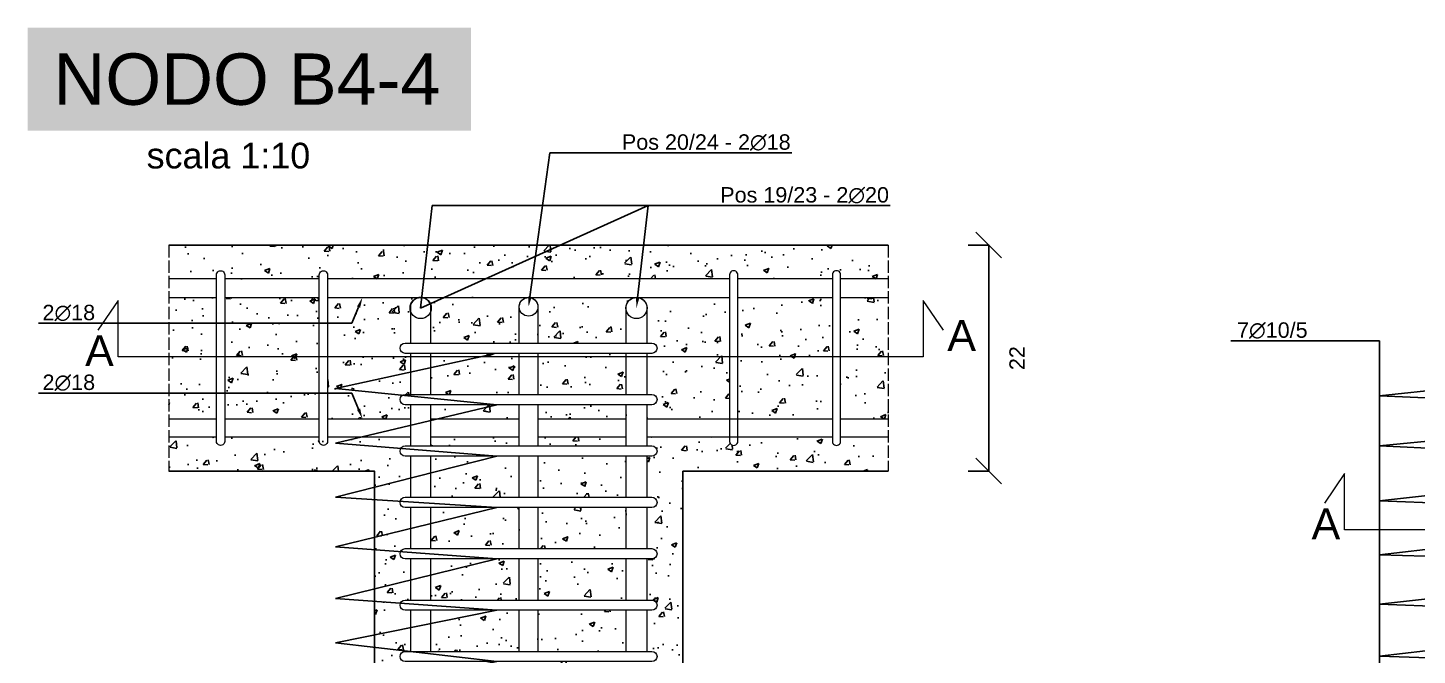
# Model space of a CAD drawing. Header units: millimetres. Extents: x -455371 to 117772, y -78417 to 116564.
# Drawn here: x -238104 to -236752, y 115953 to 116564 of the extents above; entities that cross this region are included whole.
import ezdxf
from ezdxf import colors
from ezdxf.entities.mleader import LeaderData, LeaderLine
from ezdxf.math import Vec2, Vec3

# ---------------------------------------------------------------- set-up
doc = ezdxf.new("R2010")
doc.units = ezdxf.units.MM
doc.linetypes.add('ACAD_ISO02W100', pattern=[15, 12, -3])
doc.layers.get('0').update_dxf_attribs({"color": 255})
for name, color, linetype, lineweight in [('armature', 5, 'Continuous', 18), ('Cls', 7, 'Continuous', 25), ('quote', 5, 'Continuous', 15), ('RETINO ARMATURE', 253, 'Continuous', 15), ('Scritte', 7, 'Continuous', 15), ('staffe', 10, 'Continuous', 15), ('tratteggio 1 a 50', 230, 'ACAD_ISO02W100', 15)]:
    doc.layers.add(name, color=color, linetype=linetype, lineweight=lineweight)
doc.layers.add('RETINI', color=253, linetype='Continuous')
doc.styles.get("Standard").update_dxf_attribs({"font": 'arial.ttf'})
doc.dimstyles.new('scala 1 a 10', dxfattribs={"dimtxt": 15, "dimasz": 25, "dimexe": 0.183, "dimexo": 0.1, "dimgap": 20, "dimtad": 2, "dimdec": 0, "dimlfac": 0.1, "dimzin": 0, "dimdsep": 46, "dimtxsty": 'Standard', "dimblk": 'OBLIQUE', "dimcen": -25, "dimadec": 0, "dimazin": 0, "dimtfac": 1, "dimtdec": 0, "dimtofl": 0, "dimtmove": 0, "dimatfit": 3, "dimfxl": 20, "dimfxlon": 1, "dimtolj": 1, "dimtzin": 0, "dimarcsym": 0})
pattern_1 = [(50, (88878.323, 0), (52.833554, -4.622335), [5.5245, -60.7695]), (355, (88878.32, 0), (-10.220592, 55.406485), [4.4196, -48.615769]), (100.451445, (88882.725, -0.385), (42.612962, 50.784148), [4.6951026, -51.646171]), (46.1842, (88878.32, 14.73), (78.612922, -12.192275), [8.28675, -91.15425]), (96.635558, (88884.87, 13.716), (68.847199, 71.753576), [7.042657, -77.469326]), (351.18415, (88878.32, 14.73), (68.847199, 71.753576), [6.62939, -72.923322]), (21, (88885.69, 11.05), (43.9681735, -29.6569075), [5.5245, -60.7695]), (326, (88885.69, 11.05), (17.922588, 53.41451), [4.4196, -48.6156]), (71.451445, (88889.353, 8.58), (61.8907616, 23.757603), [4.6951026, -51.646082]), (37.5, (88878.323, 0), (0.8956949, 24.5209613), [0, -48.02632, 0, -49.3522, 0, -48.79975]), (7.5, (88878.323, 0), (19.3777021, 29.0523667), [0, -28.13812, 0, -46.92142, 0, -18.59915]), (327.5, (88861.896, 0), (39.3212726, -1.6613358), [0, -18.415, 0, -57.4548, 0, -76.2381]), (317.5, (88854.53, 0), (42.9574626, 7.3736824), [0, -23.9395, 0, -38.15588, 0, -54.1401])]

# ---------------------------------------------------------------- blocks, each defined once
blk = doc.blocks.new('*U3179')
at = {"layer": 'staffe'}
blk.add_lwpolyline([(-120, 5), (120, 5, -1), (120, -5), (-120, -5, -1)], format="xyb", close=True, dxfattribs=at)
blk = doc.blocks.new('*U3180')
at = {"layer": 'armature', "color": 0, "linetype": 'ByBlock', "lineweight": -2, "transparency": 16777216}
for p in [(0, 300), (0, 250), (0, 200), (0, 150), (0, 100), (0, 50), (0, 0)]:
    blk.add_blockref('*U3179', p, dxfattribs=at)
blk = doc.blocks.new('*U3181')
at = {"layer": 'staffe'}
blk.add_lwpolyline([(-4, 0), (-4, 81, -1.00038), (4, 81), (4, 0), (4, -81, -1.00038), (-4, -81)], format="xyb", close=True, dxfattribs=at)
blk = doc.blocks.new('*U3182')
at = {"layer": 'Cls', "color": 0, "linetype": 'ByBlock', "lineweight": -2, "transparency": 16777216}
for p in [(-100, 0), (0, 0)]:
    blk.add_blockref('*U3181', p, dxfattribs=at)
blk = doc.blocks.new('*U3189')
at = {"layer": 'staffe'}
blk.add_lwpolyline([(-4, 0), (-4, 81, -1.00038), (4, 81), (4, 0), (4, -81, -1.00038), (-4, -81)], format="xyb", close=True, dxfattribs=at)
blk = doc.blocks.new('*U3190')
at = {"layer": 'Cls', "color": 0, "linetype": 'ByBlock', "lineweight": -2, "transparency": 16777216}
for p in [(-100, 0), (0, 0)]:
    blk.add_blockref('*U3189', p, dxfattribs=at)
blk = doc.blocks.new('_Oblique')
at = {"color": 0, "linetype": 'ByBlock', "lineweight": -2}
blk.add_line((-0.5, -0.5), (0.5, 0.5), dxfattribs=at)
blk = doc.blocks.new('*D3415')
at = {"layer": 'Defpoints', "color": 0, "transparency": 16777216}
for p in [(-237266.6, 116352.6), (-237266.6, 116132.6), (-237168.8, 116132.6)]:
    blk.add_point(p, dxfattribs=at)
at = {"layer": 'quote', "color": 0, "lineweight": -2, "transparency": 16777216}
for p, q in [((-237188.8, 116352.6), (-237168.6, 116352.6)), ((-237168.8, 116352.6), (-237168.8, 116132.6)), ((-237188.8, 116132.6), (-237168.6, 116132.6))]:
    blk.add_line(p, q, dxfattribs=at)
at = {"layer": 'quote', "color": 0, "lineweight": -2, "transparency": 16777216, "xscale": 25, "yscale": 25, "zscale": 25}
for p, rotation in [((-237168.8, 116352.6), 90), ((-237168.8, 116132.6), 270)]:
    blk.add_blockref('_Oblique', p, dxfattribs=dict(at, rotation=rotation))
at = {"layer": 'quote', "color": 0, "transparency": 16777216, "insert": (-237141.3, 116242.6), "char_height": 15, "attachment_point": 5, "rotation": 90}
blk.add_mtext('\\A1;22', dxfattribs=at)

msp = doc.modelspace()

# ---------------------------------------------------------------- hatches: boundary and pattern name
at = {"layer": 'RETINI'}
h = msp.add_hatch(dxfattribs=at)
h.set_pattern_fill('AR-CONC', color=256, scale=0.29)
h.set_pattern_definition(pattern_1)
h.paths.add_polyline_path([(-237266.6, 116352.6), (-237466.6, 116352.6), (-237766.6, 116352.6), (-237966.6, 116352.6), (-237966.6, 116319.6), (-237920.2, 116319.6), (-237920.2, 116323.6, -1), (-237912.2, 116323.6), (-237912.2, 116319.6), (-237820.2, 116319.6), (-237820.2, 116323.6, -1), (-237812.2, 116323.6), (-237812.2, 116319.6), (-237421, 116319.6), (-237421, 116323.6, -1), (-237413, 116323.6), (-237413, 116319.6), (-237321, 116319.6), (-237321, 116323.6, -1), (-237313, 116323.6), (-237313, 116319.6), (-237266.6, 116319.6)])
h = msp.add_hatch(dxfattribs=at)
h.set_pattern_fill('AR-CONC', color=256, scale=0.29)
h.set_pattern_definition(pattern_1)
h.paths.add_polyline_path([(-237920.2, 116301.6), (-237966.6, 116301.6), (-237966.6, 116183.6), (-237920.2, 116183.6), (-237920.2, 116242.6)])
h.paths.add_polyline_path([(-237820.2, 116301.6), (-237912.2, 116301.6), (-237912.2, 116242.6), (-237912.2, 116183.6), (-237820.2, 116183.6), (-237820.2, 116242.6)])
h.paths.add_polyline_path([(-237736.6, 116257.2), (-237731.6, 116257.2), (-237731.6, 116289.1, -0.055408), (-237731.8, 116291.3, -0.414214), (-237721.6, 116301.6), (-237812.2, 116301.6), (-237812.2, 116242.6), (-237812.2, 116183.6), (-237731.6, 116183.6), (-237731.6, 116197.2), (-237736.6, 116197.2, -1), (-237736.6, 116207.2), (-237731.6, 116207.2), (-237731.6, 116247.2), (-237736.6, 116247.2, -1)])
h.paths.add_polyline_path([(-237625.6, 116291.4, -0.02941), (-237625.7, 116292.5, -0.414214), (-237616.6, 116301.6), (-237721.6, 116301.6, -0.414214), (-237711.3, 116291.3, -0.055408), (-237711.6, 116289.1), (-237711.6, 116257.2), (-237625.6, 116257.2)])
h.paths.add_polyline_path([(-237521.6, 116289.1, -0.055408), (-237521.8, 116291.3, -0.414214), (-237511.6, 116301.6), (-237616.6, 116301.6, -0.380173), (-237607.6, 116293.6, -0.02941), (-237607.5, 116292.5, -0.02941), (-237607.6, 116291.4), (-237607.6, 116257.2), (-237521.6, 116257.2)])
h.paths.add_polyline_path([(-237521.6, 116247.2), (-237607.6, 116247.2), (-237607.6, 116207.2), (-237521.6, 116207.2)])
h.paths.add_polyline_path([(-237625.6, 116247.2), (-237711.6, 116247.2), (-237711.6, 116207.2), (-237625.6, 116207.2)])
h.paths.add_polyline_path([(-237625.6, 116197.2), (-237711.6, 116197.2), (-237711.6, 116183.6), (-237625.6, 116183.6)])
h.paths.add_polyline_path([(-237521.6, 116197.2), (-237607.6, 116197.2), (-237607.6, 116183.6), (-237521.6, 116183.6)])
h.paths.add_polyline_path([(-237421, 116242.6), (-237421, 116301.6), (-237511.6, 116301.6, -0.350756), (-237501.6, 116293.6, -0.055408), (-237501.3, 116291.3, -0.055408), (-237501.6, 116289.1), (-237501.6, 116257.2), (-237496.6, 116257.2, -1), (-237496.6, 116247.2), (-237501.6, 116247.2), (-237501.6, 116207.2), (-237496.6, 116207.2, -1), (-237496.6, 116197.2), (-237501.6, 116197.2), (-237501.6, 116183.6), (-237421, 116183.6)])
h.paths.add_polyline_path([(-237321, 116301.6), (-237413, 116301.6), (-237413, 116242.6), (-237413, 116183.6), (-237321, 116183.6), (-237321, 116242.6)])
h.paths.add_polyline_path([(-237266.6, 116301.6), (-237313, 116301.6), (-237313, 116242.6), (-237313, 116183.6), (-237266.6, 116183.6)])
h = msp.add_hatch(dxfattribs=at)
h.set_pattern_fill('AR-CONC', color=256, scale=0.29)
h.set_pattern_definition(pattern_1)
edge = h.paths.add_edge_path()
edge.add_line((-237501.6, 115707.6), (-237466.6, 115707.6))
edge.add_line((-237466.6, 115707.6), (-237466.6, 116132.6))
edge.add_line((-237466.6, 116132.6), (-237266.6, 116132.6))
edge.add_line((-237266.6, 116132.6), (-237266.6, 116165.6))
edge.add_line((-237266.6, 116165.6), (-237313, 116165.6))
edge.add_line((-237313, 116165.6), (-237313, 116161.6))
edge.add_arc((-237317, 116161.6), 4, -179.9782, 0.0218, ccw=False)
edge.add_line((-237321, 116161.5), (-237321, 116165.6))
edge.add_line((-237321, 116165.6), (-237413, 116165.6))
edge.add_line((-237413, 116165.6), (-237413, 116161.6))
edge.add_arc((-237417, 116161.6), 4, -179.9782, 0.0218, ccw=False)
edge.add_line((-237421, 116161.5), (-237421, 116165.6))
edge.add_line((-237421, 116165.6), (-237501.6, 116165.6))
edge.add_line((-237501.6, 116165.6), (-237501.6, 116157.2))
edge.add_line((-237501.6, 116157.2), (-237496.6, 116157.2))
edge.add_arc((-237496.6, 116152.2), 5, -90, 90, ccw=False)
edge.add_line((-237496.6, 116147.2), (-237501.6, 116147.2))
edge.add_line((-237501.6, 116147.2), (-237501.6, 116107.2))
edge.add_line((-237501.6, 116107.2), (-237496.6, 116107.2))
edge.add_arc((-237496.6, 116102.2), 5, -90, 90, ccw=False)
edge.add_line((-237496.6, 116097.2), (-237501.6, 116097.2))
edge.add_line((-237501.6, 116097.2), (-237501.6, 116057.2))
edge.add_line((-237501.6, 116057.2), (-237496.6, 116057.2))
edge.add_arc((-237496.6, 116052.2), 5, -90, 90, ccw=False)
edge.add_line((-237496.6, 116047.2), (-237501.6, 116047.2))
edge.add_line((-237501.6, 116047.2), (-237501.6, 116007.2))
edge.add_line((-237501.6, 116007.2), (-237496.6, 116007.2))
edge.add_arc((-237496.6, 116002.2), 5, -90, 90, ccw=False)
edge.add_line((-237496.6, 115997.2), (-237501.6, 115997.2))
edge.add_line((-237501.6, 115997.2), (-237501.6, 115957.2))
edge.add_line((-237501.6, 115957.2), (-237496.6, 115957.2))
edge.add_arc((-237496.6, 115952.2), 5, -90, 90, ccw=False)
edge.add_line((-237496.6, 115947.2), (-237501.6, 115947.2))
edge.add_line((-237501.6, 115947.2), (-237501.6, 115807.6))
edge.add_line((-237501.6, 115807.6), (-237496.6, 115807.6))
edge.add_arc((-237496.6, 115802.6), 5, -90, 90, ccw=False)
edge.add_line((-237496.6, 115797.6), (-237501.6, 115797.6))
edge.add_line((-237501.6, 115797.6), (-237501.6, 115707.6))
edge = h.paths.add_edge_path()
edge.add_line((-237766.6, 115707.6), (-237731.6, 115707.6))
edge.add_line((-237731.6, 115707.6), (-237731.6, 115797.6))
edge.add_line((-237731.6, 115797.6), (-237736.6, 115797.6))
edge.add_arc((-237736.6, 115802.6), 5, 90, 270, ccw=False)
edge.add_line((-237736.6, 115807.6), (-237731.6, 115807.6))
edge.add_line((-237731.6, 115807.6), (-237731.6, 115947.2))
edge.add_line((-237731.6, 115947.2), (-237736.6, 115947.2))
edge.add_arc((-237736.6, 115952.2), 5, 90, 270, ccw=False)
edge.add_line((-237736.6, 115957.2), (-237731.6, 115957.2))
edge.add_line((-237731.6, 115957.2), (-237731.6, 115997.2))
edge.add_line((-237731.6, 115997.2), (-237736.6, 115997.2))
edge.add_arc((-237736.6, 116002.2), 5, 90, 270, ccw=False)
edge.add_line((-237736.6, 116007.2), (-237731.6, 116007.2))
edge.add_line((-237731.6, 116007.2), (-237731.6, 116047.2))
edge.add_line((-237731.6, 116047.2), (-237736.6, 116047.2))
edge.add_arc((-237736.6, 116052.2), 5, 90, 270, ccw=False)
edge.add_line((-237736.6, 116057.2), (-237731.6, 116057.2))
edge.add_line((-237731.6, 116057.2), (-237731.6, 116097.2))
edge.add_line((-237731.6, 116097.2), (-237736.6, 116097.2))
edge.add_arc((-237736.6, 116102.2), 5, 90, 270, ccw=False)
edge.add_line((-237736.6, 116107.2), (-237731.6, 116107.2))
edge.add_line((-237731.6, 116107.2), (-237731.6, 116147.2))
edge.add_line((-237731.6, 116147.2), (-237736.6, 116147.2))
edge.add_arc((-237736.6, 116152.2), 5, 90, 270, ccw=False)
edge.add_line((-237736.6, 116157.2), (-237731.6, 116157.2))
edge.add_line((-237731.6, 116157.2), (-237731.6, 116165.6))
edge.add_line((-237731.6, 116165.6), (-237812.2, 116165.6))
edge.add_line((-237812.2, 116165.6), (-237812.2, 116161.6))
edge.add_arc((-237816.2, 116161.6), 4, -179.9782, 0.0218, ccw=False)
edge.add_line((-237820.2, 116161.5), (-237820.2, 116165.6))
edge.add_line((-237820.2, 116165.6), (-237912.2, 116165.6))
edge.add_line((-237912.2, 116165.6), (-237912.2, 116161.6))
edge.add_arc((-237916.2, 116161.6), 4, -179.9782, 0.0218, ccw=False)
edge.add_line((-237920.2, 116161.5), (-237920.2, 116165.6))
edge.add_line((-237920.2, 116165.6), (-237966.6, 116165.6))
edge.add_line((-237966.6, 116165.6), (-237966.6, 116132.6))
edge.add_line((-237966.6, 116132.6), (-237766.6, 116132.6))
edge.add_line((-237766.6, 116132.6), (-237766.6, 115707.6))
h = msp.add_hatch(dxfattribs=at)
h.set_pattern_fill('AR-CONC', color=256, scale=0.29)
h.set_pattern_definition(pattern_1)
h.paths.add_polyline_path([(-237625.6, 116147.2), (-237711.6, 116147.2), (-237711.6, 116107.2), (-237625.6, 116107.2)])
h.paths.add_polyline_path([(-237625.6, 116165.6), (-237711.6, 116165.6), (-237711.6, 116157.2), (-237625.6, 116157.2)])
h.paths.add_polyline_path([(-237521.6, 116165.6), (-237607.6, 116165.6), (-237607.6, 116157.2), (-237521.6, 116157.2)])
h.paths.add_polyline_path([(-237521.6, 116147.2), (-237607.6, 116147.2), (-237607.6, 116107.2), (-237521.6, 116107.2)])
h.paths.add_polyline_path([(-237625.6, 116097.2), (-237711.6, 116097.2), (-237711.6, 116057.2), (-237625.6, 116057.2)])
h = msp.add_hatch(dxfattribs=at)
h.set_pattern_fill('AR-CONC', color=256, scale=0.29)
h.set_pattern_definition(pattern_1)
h.paths.add_polyline_path([(-237521.6, 115797.6), (-237607.6, 115797.6), (-237607.6, 115707.6), (-237521.6, 115707.6)])
h.paths.add_polyline_path([(-237625.6, 115797.6), (-237711.6, 115797.6), (-237711.6, 115707.6), (-237625.6, 115707.6)])
h.paths.add_polyline_path([(-237625.6, 115947.2), (-237711.6, 115947.2), (-237711.6, 115807.6), (-237625.6, 115807.6)])
h.paths.add_polyline_path([(-237521.6, 115947.2), (-237607.6, 115947.2), (-237607.6, 115807.6), (-237521.6, 115807.6)])
h.paths.add_polyline_path([(-237521.6, 115997.2), (-237607.6, 115997.2), (-237607.6, 115957.2), (-237521.6, 115957.2)])
h.paths.add_polyline_path([(-237625.6, 115997.2), (-237711.6, 115997.2), (-237711.6, 115957.2), (-237625.6, 115957.2)])
h.paths.add_polyline_path([(-237625.6, 116047.2), (-237711.6, 116047.2), (-237711.6, 116007.2), (-237625.6, 116007.2)])
h.paths.add_polyline_path([(-237521.6, 116047.2), (-237607.6, 116047.2), (-237607.6, 116007.2), (-237521.6, 116007.2)])
h.paths.add_polyline_path([(-237521.6, 116097.2), (-237607.6, 116097.2), (-237607.6, 116057.2), (-237521.6, 116057.2)])

# ---------------------------------------------------------------- linework, layer by layer
at = {"layer": 'armature'}
for p, q in [((-237920.2, 116319.6), (-237966.6, 116319.6)), ((-237820.2, 116319.6), (-237912.2, 116319.6)), ((-237421, 116319.6), (-237812.2, 116319.6)), ((-237321, 116319.6), (-237413, 116319.6)), ((-237266.6, 116319.6), (-237313, 116319.6)), ((-237966.6, 116301.6), (-237920.2, 116301.6)), ((-237912.2, 116301.6), (-237820.2, 116301.6)), ((-237812.2, 116301.6), (-237421, 116301.6)), ((-237413, 116301.6), (-237321, 116301.6)), ((-237313, 116301.6), (-237266.6, 116301.6)), ((-237966.6, 116183.6), (-237920.2, 116183.6)), ((-237912.2, 116183.6), (-237820.2, 116183.6)), ((-237812.2, 116183.6), (-237731.6, 116183.6)), ((-237711.6, 116183.6), (-237625.6, 116183.6)), ((-237607.6, 116183.6), (-237521.6, 116183.6)), ((-237501.6, 116183.6), (-237321, 116183.6)), ((-237313, 116183.6), (-237266.6, 116183.6)), ((-237920.2, 116165.6), (-237966.6, 116165.6)), ((-237820.2, 116165.6), (-237912.2, 116165.6)), ((-237731.6, 116165.6), (-237812.2, 116165.6)), ((-237625.6, 116165.6), (-237711.6, 116165.6)), ((-237521.6, 116165.6), (-237607.6, 116165.6)), ((-237321, 116165.6), (-237501.6, 116165.6)), ((-237266.6, 116165.6), (-237313, 116165.6))]:
    msp.add_line(p, q, dxfattribs=at)
for points in [[(-237711.6, 116257.2), (-237711.6, 116293.6, 0.799925), (-237731.6, 116293.6), (-237731.6, 116257.2)], [(-237625.6, 116257.2), (-237625.6, 116293.6, -0.888806), (-237607.6, 116293.6), (-237607.6, 116257.2)], [(-237521.6, 116257.2), (-237521.6, 116293.6, -0.799925), (-237501.6, 116293.6), (-237501.6, 116257.2)]]:
    msp.add_lwpolyline(points, format="xyb", dxfattribs=at)
for points in [[(-237731.6, 116247.2), (-237731.6, 116207.2)], [(-237711.6, 116207.2), (-237711.6, 116247.2)], [(-237625.6, 116207.2), (-237625.6, 116247.2)], [(-237607.6, 116247.2), (-237607.6, 116207.2)], [(-237521.6, 116207.2), (-237521.6, 116247.2)], [(-237501.6, 116247.2), (-237501.6, 116207.2)], [(-237731.6, 116197.2), (-237731.6, 116157.2)], [(-237711.6, 116157.2), (-237711.6, 116197.2)], [(-237625.6, 116157.2), (-237625.6, 116197.2)], [(-237607.6, 116197.2), (-237607.6, 116157.2)], [(-237521.6, 116157.2), (-237521.6, 116197.2)], [(-237501.6, 116197.2), (-237501.6, 116157.2)], [(-237731.6, 116147.2), (-237731.6, 116107.2)], [(-237711.6, 116107.2), (-237711.6, 116147.2)], [(-237625.6, 116107.2), (-237625.6, 116147.2)], [(-237607.6, 116147.2), (-237607.6, 116107.2)], [(-237521.6, 116107.2), (-237521.6, 116147.2)], [(-237501.6, 116147.2), (-237501.6, 116107.2)], [(-237731.6, 116097.2), (-237731.6, 116057.2)], [(-237711.6, 116057.2), (-237711.6, 116097.2)], [(-237625.6, 116057.2), (-237625.6, 116097.2)], [(-237607.6, 116097.2), (-237607.6, 116057.2)], [(-237521.6, 116057.2), (-237521.6, 116097.2)], [(-237501.6, 116097.2), (-237501.6, 116057.2)], [(-237731.6, 116047.2), (-237731.6, 116007.2)], [(-237711.6, 116007.2), (-237711.6, 116047.2)], [(-237625.6, 116007.2), (-237625.6, 116047.2)], [(-237607.6, 116047.2), (-237607.6, 116007.2)], [(-237521.6, 116007.2), (-237521.6, 116047.2)], [(-237501.6, 116047.2), (-237501.6, 116007.2)], [(-237731.6, 115997.2), (-237731.6, 115957.2)], [(-237711.6, 115957.2), (-237711.6, 115997.2)], [(-237625.6, 115957.2), (-237625.6, 115997.2)], [(-237607.6, 115997.2), (-237607.6, 115957.2)], [(-237521.6, 115957.2), (-237521.6, 115997.2)], [(-237501.6, 115997.2), (-237501.6, 115957.2)]]:
    msp.add_lwpolyline(points, dxfattribs=at)
at = {"layer": 'Cls'}
for points in [[(-237466.6, 116352.6), (-237766.6, 116352.6), (-237966.6, 116352.6)], [(-237466.6, 116352.6), (-237266.6, 116352.6)], [(-237966.6, 116132.6), (-237766.6, 116132.6), (-237766.6, 115707.6)], [(-237966.6, 116132.6), (-237766.6, 116132.6)], [(-237466.6, 115707.6), (-237466.6, 116132.6)], [(-237266.6, 116132.6), (-237466.6, 116132.6)]]:
    msp.add_lwpolyline(points, dxfattribs=at)
at = {"layer": 'quote'}
for p, q in [((-238016, 116298.7), (-238035.6, 116269.9)), ((-238016, 116243.9), (-238016, 116298.7)), ((-237213, 116269.9), (-237232.6, 116298.7)), ((-237232.6, 116298.7), (-237232.6, 116243.9)), ((-237232.6, 116243.9), (-238016, 116243.9)), ((-237232.6, 116243.9), (-237232.6, 116243.9)), ((-237232.6, 116243.9), (-237232.6, 116243.9)), ((-237232.6, 116243.9), (-237232.6, 116243.9)), ((-236822.7, 116130.2), (-236842.3, 116101.4)), ((-236822.7, 116075.4), (-236822.7, 116130.2)), ((-235878.3, 116075.4), (-236822.7, 116075.4))]:
    msp.add_line(p, q, dxfattribs=at)
at = {"layer": 'RETINO ARMATURE'}
for centre, radius in [((-237721.6, 116291.3), 10.3), ((-237616.6, 116292.5), 9.06), ((-237511.6, 116291.3), 10.3)]:
    msp.add_circle(centre, radius, dxfattribs=at)
at = {"layer": 'tratteggio 1 a 50'}
for points in [[(-237966.6, 116352.6), (-237966.6, 116132.6)], [(-237266.6, 116352.6), (-237266.6, 116132.6)]]:
    msp.add_lwpolyline(points, dxfattribs=at)

# ---------------------------------------------------------------- block references
at = {"layer": 'armature'}
msp.add_blockref('*U3180', (-237616.6, 115952.2), dxfattribs=at)
at = {"layer": 'Cls'}
msp.add_blockref('*U3182', (-237816.2, 116242.6), dxfattribs=at)
at = {"layer": 'Cls', "xscale": -1}
msp.add_blockref('*U3190', (-237417, 116242.6), dxfattribs=at)

# ---------------------------------------------------------------- texts
at = {"layer": 'Scritte', "insert": (-238078.8, 116539.1), "char_height": 50, "attachment_point": 1, "bg_fill": 1, "box_fill_scale": 1.5, "bg_fill_color": 253, "bg_fill_transparency": 0}
msp.add_mtext_dynamic_manual_height_columns('NODO B4-4', width=381.215, gutter_width=12.5, heights=[0], dxfattribs=at)
at = {"layer": 'Scritte', "attachment_point": 1}
for s, width, heights, insert, char_height in [('scala 1:10', 172.003, [34.7], (-237988.2, 116452.2), 25), ('\\pxt16;A', 52.404, [0], (-237209.2, 116279.6), 30), ('\\pxt16;A', 52.404, [0], (-238048.1, 116264.8), 30), ('\\pxt16;A', 52.404, [0], (-236854.8, 116096.3), 30)]:
    msp.add_mtext_dynamic_manual_height_columns(s, width=width, gutter_width=12.5, heights=heights, dxfattribs=dict(at, insert=insert, char_height=char_height))

# ---------------------------------------------------------------- dimensions: what is measured, and where the dimension line sits
at = {"layer": 'quote'}
dim = msp.add_linear_dim(base=(-237168.8, 116132.6), p1=(-237266.6, 116352.6), p2=(-237266.6, 116132.6), angle=90, dimstyle='scala 1 a 10', dxfattribs=at)
dim.commit()
dim.dimension.update_dxf_attribs({"geometry": '*D3415', "text_midpoint": (-237141.3, 116242.6)})

# ---------------------------------------------------------------- leaders
ml = msp.add_multileader_mtext('Standard', dxfattribs=at)
ml.set_content('Pos 20/24 - 2∅18', color=256)
ml.set_leader_properties()
ml.build(insert=Vec2(0, 0))
ml.multileader.update_dxf_attribs({"text_left_attachment_type": 6, "text_right_attachment_type": 6, "dogleg_length": 20, "arrow_head_size": 10})
ctx = ml.context
ctx.base_point, ctx.char_height, ctx.arrow_head_size, ctx.landing_gap_size, ctx.plane_origin = Vec3(-237575.8, 116442.4), 15, 10, 50, Vec3(-237612.6, 116381.9)
ctx.left_attachment, ctx.right_attachment = 6, 6
notes = []
notes.append((ctx, [(0, (1, 1, 0), (-237595.8, 116442.4), (1, 0), 20, [(1, [(-237616.6, 116292.5), (-237595.8, 116442.4)], 0, [])])]))
ctx.mtext.insert, ctx.mtext.flow_direction = Vec3(-237525.8, 116460.4), 5
ml = msp.add_multileader_mtext('Standard', dxfattribs=at)
ml.set_content('Pos 19/23 - 2∅20', color=256)
ml.set_leader_properties()
ml.build(insert=Vec2(0, 0))
ml.multileader.update_dxf_attribs({"text_left_attachment_type": 6, "text_right_attachment_type": 6, "dogleg_length": 20, "arrow_head_size": 10})
ctx = ml.context
ctx.base_point, ctx.char_height, ctx.arrow_head_size, ctx.landing_gap_size, ctx.plane_origin = Vec3(-237480.1, 116391), 15, 10, 50, Vec3(-237507.6, 116380.7)
ctx.left_attachment, ctx.right_attachment = 6, 6
notes.append((ctx, [(0, (1, 1, 0), (-237500.1, 116391), (1, 0), 20, [(0, [(-237511.6, 116291.3), (-237500.1, 116391), (-237721.6, 116291.3), (-237710.4, 116391)], 0, [])])]))
ctx.mtext.insert, ctx.mtext.flow_direction = Vec3(-237430.1, 116409), 5
ml = msp.add_multileader_mtext('Standard', dxfattribs=at)
ml.set_content('2∅18', color=256)
ml.set_leader_properties()
ml.build(insert=Vec2(0, 0))
ml.multileader.update_dxf_attribs({"text_left_attachment_type": 6, "text_right_attachment_type": 6, "dogleg_length": 20, "arrow_head_size": 10})
ctx = ml.context
ctx.base_point, ctx.char_height, ctx.arrow_head_size, ctx.landing_gap_size, ctx.plane_origin = Vec3(-238138, 116276.5), 15, 10, 50, Vec3(-238092.6, 116230.1)
ctx.left_attachment, ctx.right_attachment, ctx.text_align_type = 6, 6, 2
notes.append((ctx, [(0, (1, 1, 0), (-237968.3, 116276.5), (-1, 0), 20, [(0, [(-237778.2, 116301.6), (-237788.4, 116276.5)], 0, [])])]))
ctx.mtext.insert, ctx.mtext.alignment, ctx.mtext.flow_direction = Vec3(-238038.3, 116294.5), 3, 5
ml = msp.add_multileader_mtext('Standard', dxfattribs=at)
ml.set_content('7∅10/5', color=256)
ml.set_leader_properties()
ml.build(insert=Vec2(0, 0))
ml.multileader.update_dxf_attribs({"text_left_attachment_type": 6, "text_right_attachment_type": 6, "dogleg_length": 20, "arrow_head_size": 10})
ctx = ml.context
ctx.base_point, ctx.char_height, ctx.arrow_head_size, ctx.landing_gap_size, ctx.plane_origin = Vec3(-236975.6, 116259.4), 15, 10, 50, Vec3(-236557.7, 116335.5)
ctx.left_attachment, ctx.right_attachment, ctx.text_align_type = 6, 6, 2
notes.append((ctx, [(0, (1, 1, 0), (-236788.6, 116259.4), (-1, 0), 20, [(6, [(-236449.2, 116241.1), (-236788.6, 116206), (-236449.2, 116191.1), (-236788.6, 116157.1), (-236449.2, 116141.1), (-236788.6, 116103.7), (-236449.2, 116091.1), (-236788.6, 116051.1), (-236449.2, 116041.1), (-236788.6, 116003), (-236449.2, 115991.1), (-236788.6, 115952.7), (-236449.2, 115941.1), (-236788.6, 115909.5)], 0, [])])]))
ctx.mtext.insert, ctx.mtext.alignment, ctx.mtext.flow_direction = Vec3(-236858.6, 116277.4), 3, 5
ml = msp.add_multileader_mtext('Standard', dxfattribs=at)
ml.set_content('7∅10/5', color=256)
ml.set_leader_properties()
ml.build(insert=Vec2(0, 0))
ml.multileader.update_dxf_attribs({"text_left_attachment_type": 6, "text_right_attachment_type": 6, "dogleg_length": 20, "arrow_head_size": 10})
ctx = ml.context
ctx.base_point, ctx.char_height, ctx.arrow_head_size, ctx.landing_gap_size, ctx.plane_origin = Vec3(-237991.2, 115849.8), 15, 10, 50, Vec3(-237756.2, 116391.6)
ctx.left_attachment, ctx.right_attachment, ctx.text_align_type = 6, 6, 2
notes.append((ctx, [(0, (1, 1, 0), (-237804.3, 115849.8), (-1, 0), 20, [(7, [(-237647.6, 116247.2), (-237804.3, 116213.1), (-237647.6, 116197.2), (-237804.3, 116159.7), (-237647.6, 116147.2), (-237804.3, 116107.2), (-237647.6, 116097.2), (-237804.3, 116059), (-237647.6, 116047.2), (-237804.3, 116008.7), (-237647.6, 115997.2), (-237804.3, 115965.6), (-237647.6, 115947.2), (-237804.3, 115916.6)], 0, [])])]))
ctx.mtext.insert, ctx.mtext.alignment, ctx.mtext.flow_direction = Vec3(-237874.3, 115867.8), 3, 5
ml = msp.add_multileader_mtext('Standard', dxfattribs=at)
ml.set_content('2∅18', color=256)
ml.set_leader_properties()
ml.build(insert=Vec2(0, 0))
ml.multileader.update_dxf_attribs({"text_left_attachment_type": 6, "text_right_attachment_type": 6, "dogleg_length": 20, "arrow_head_size": 10})
ctx = ml.context
ctx.base_point, ctx.char_height, ctx.arrow_head_size, ctx.landing_gap_size, ctx.plane_origin = Vec3(-238138, 116208.6), 15, 10, 50, Vec3(-238092.6, 116255)
ctx.left_attachment, ctx.right_attachment, ctx.text_align_type = 6, 6, 2
notes.append((ctx, [(0, (1, 1, 0), (-237968.3, 116208.6), (-1, 0), 20, [(0, [(-237778.2, 116183.6), (-237788.4, 116208.6)], 0, [])])]))
ctx.mtext.insert, ctx.mtext.alignment, ctx.mtext.flow_direction = Vec3(-238038.3, 116226.6), 3, 5
for ctx, leaders in notes:
    for number, flags, end, landing, length, lines in leaders:
        leader = LeaderData()
        leader.index, (leader.has_last_leader_line, leader.has_dogleg_vector, leader.attachment_direction) = number, flags
        leader.last_leader_point, leader.dogleg_vector, leader.dogleg_length = Vec3(end), Vec3(landing), length
        for number, points, colour, breaks in lines:
            line = LeaderLine()
            line.index, line.vertices, line.color, line.breaks = number, Vec3.list(points), colors.encode_raw_color(colour), breaks
            leader.lines.append(line)
        ctx.leaders.append(leader)

doc.saveas('drawing.dxf')
